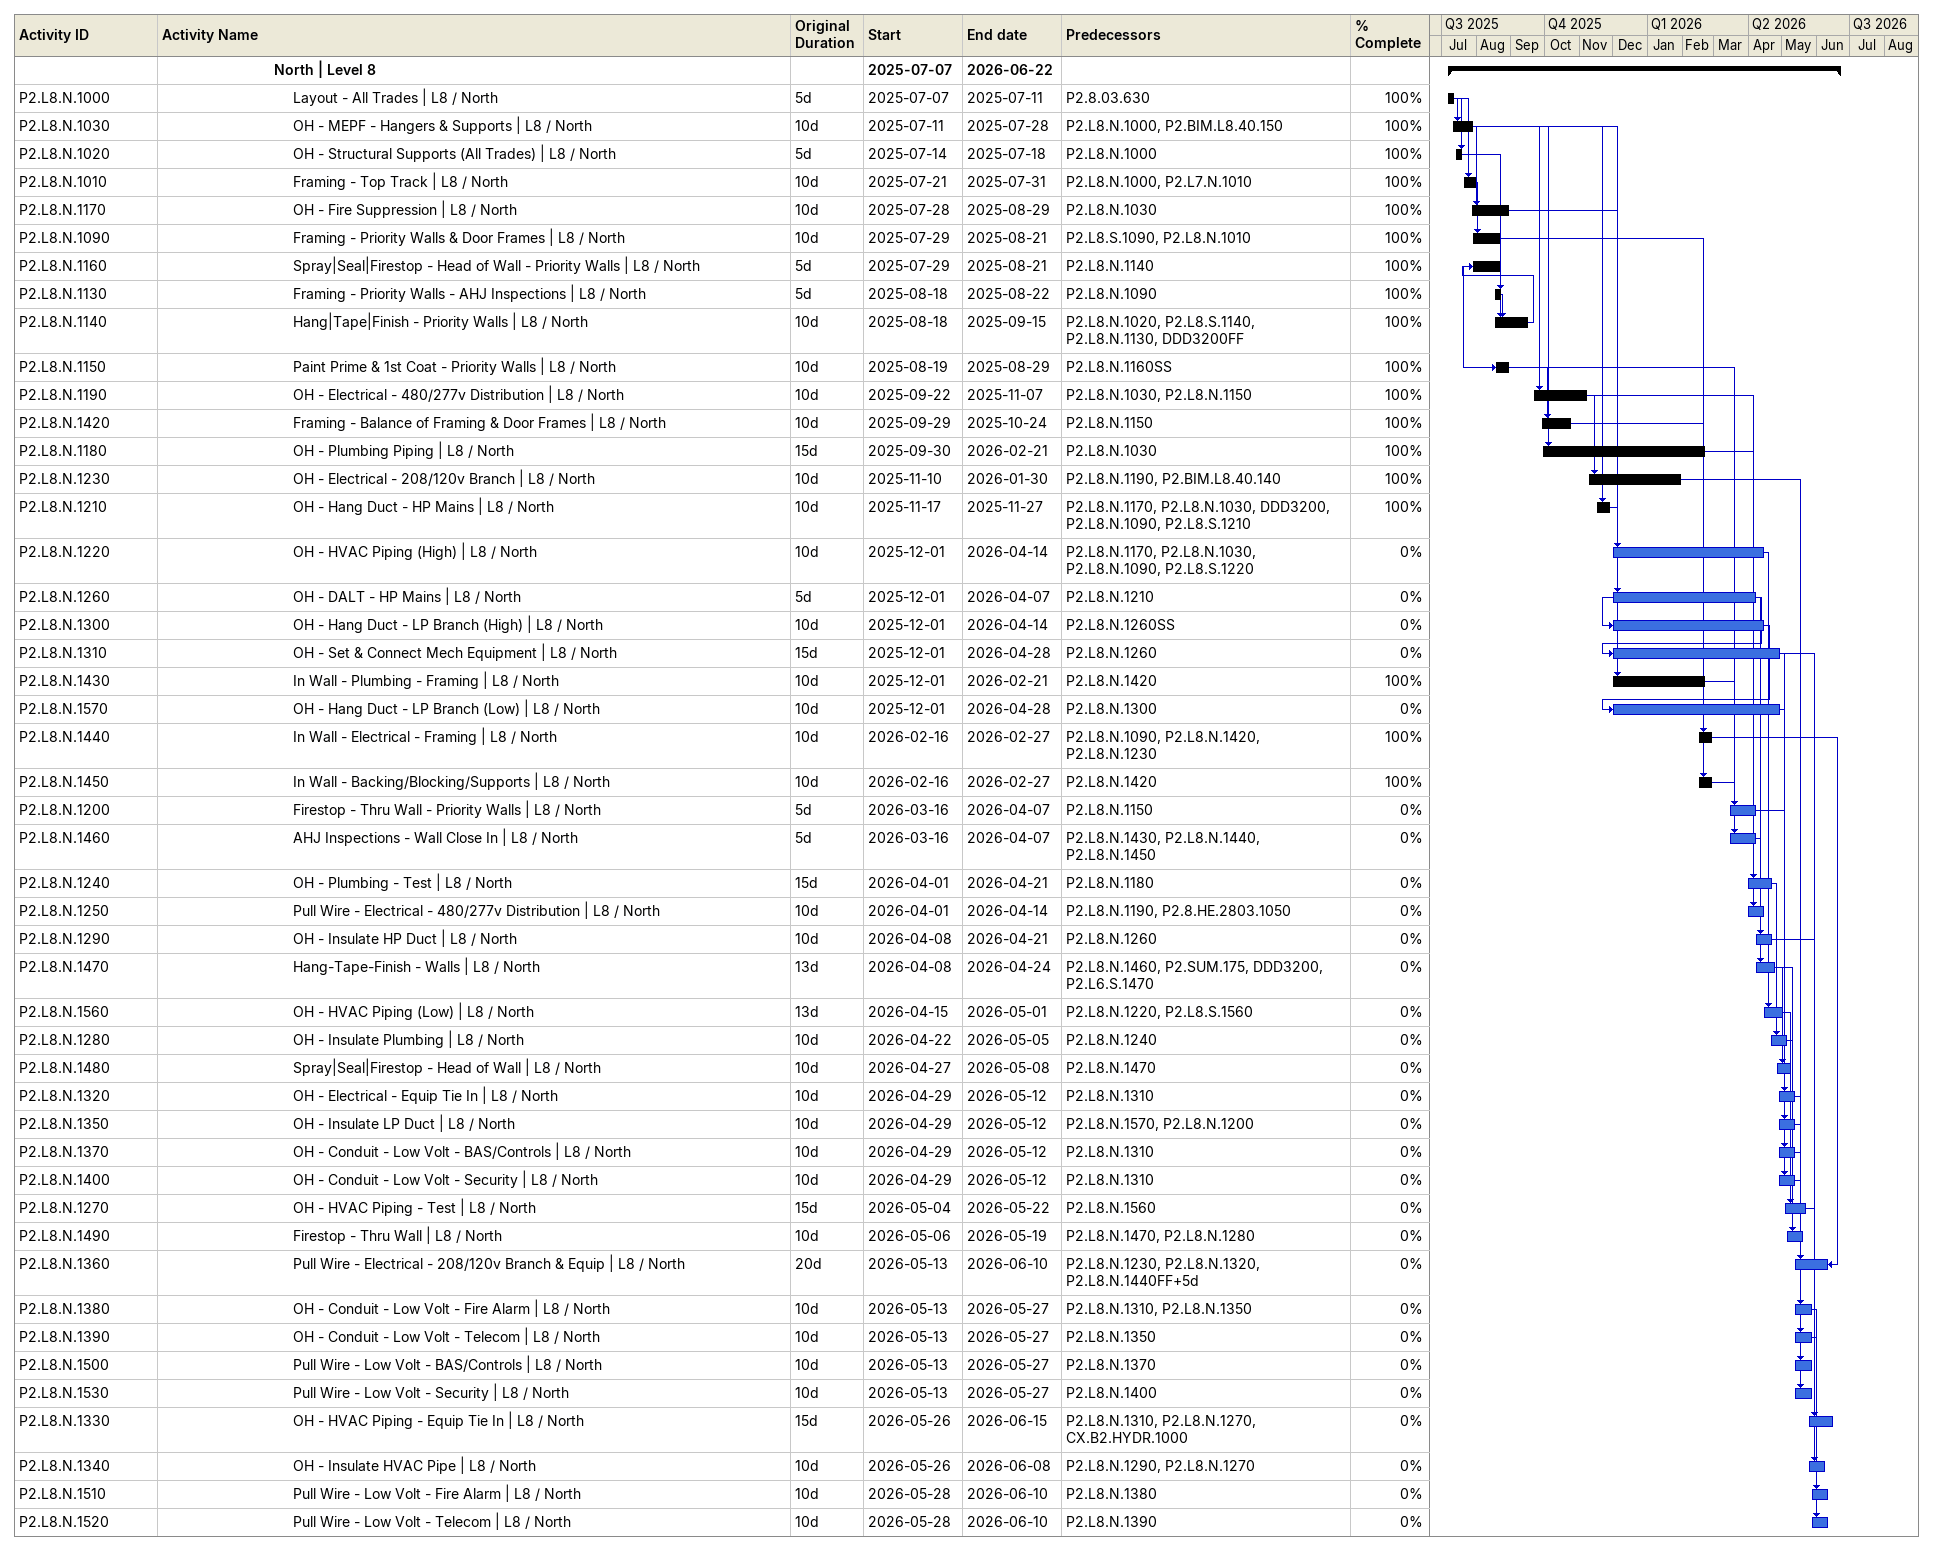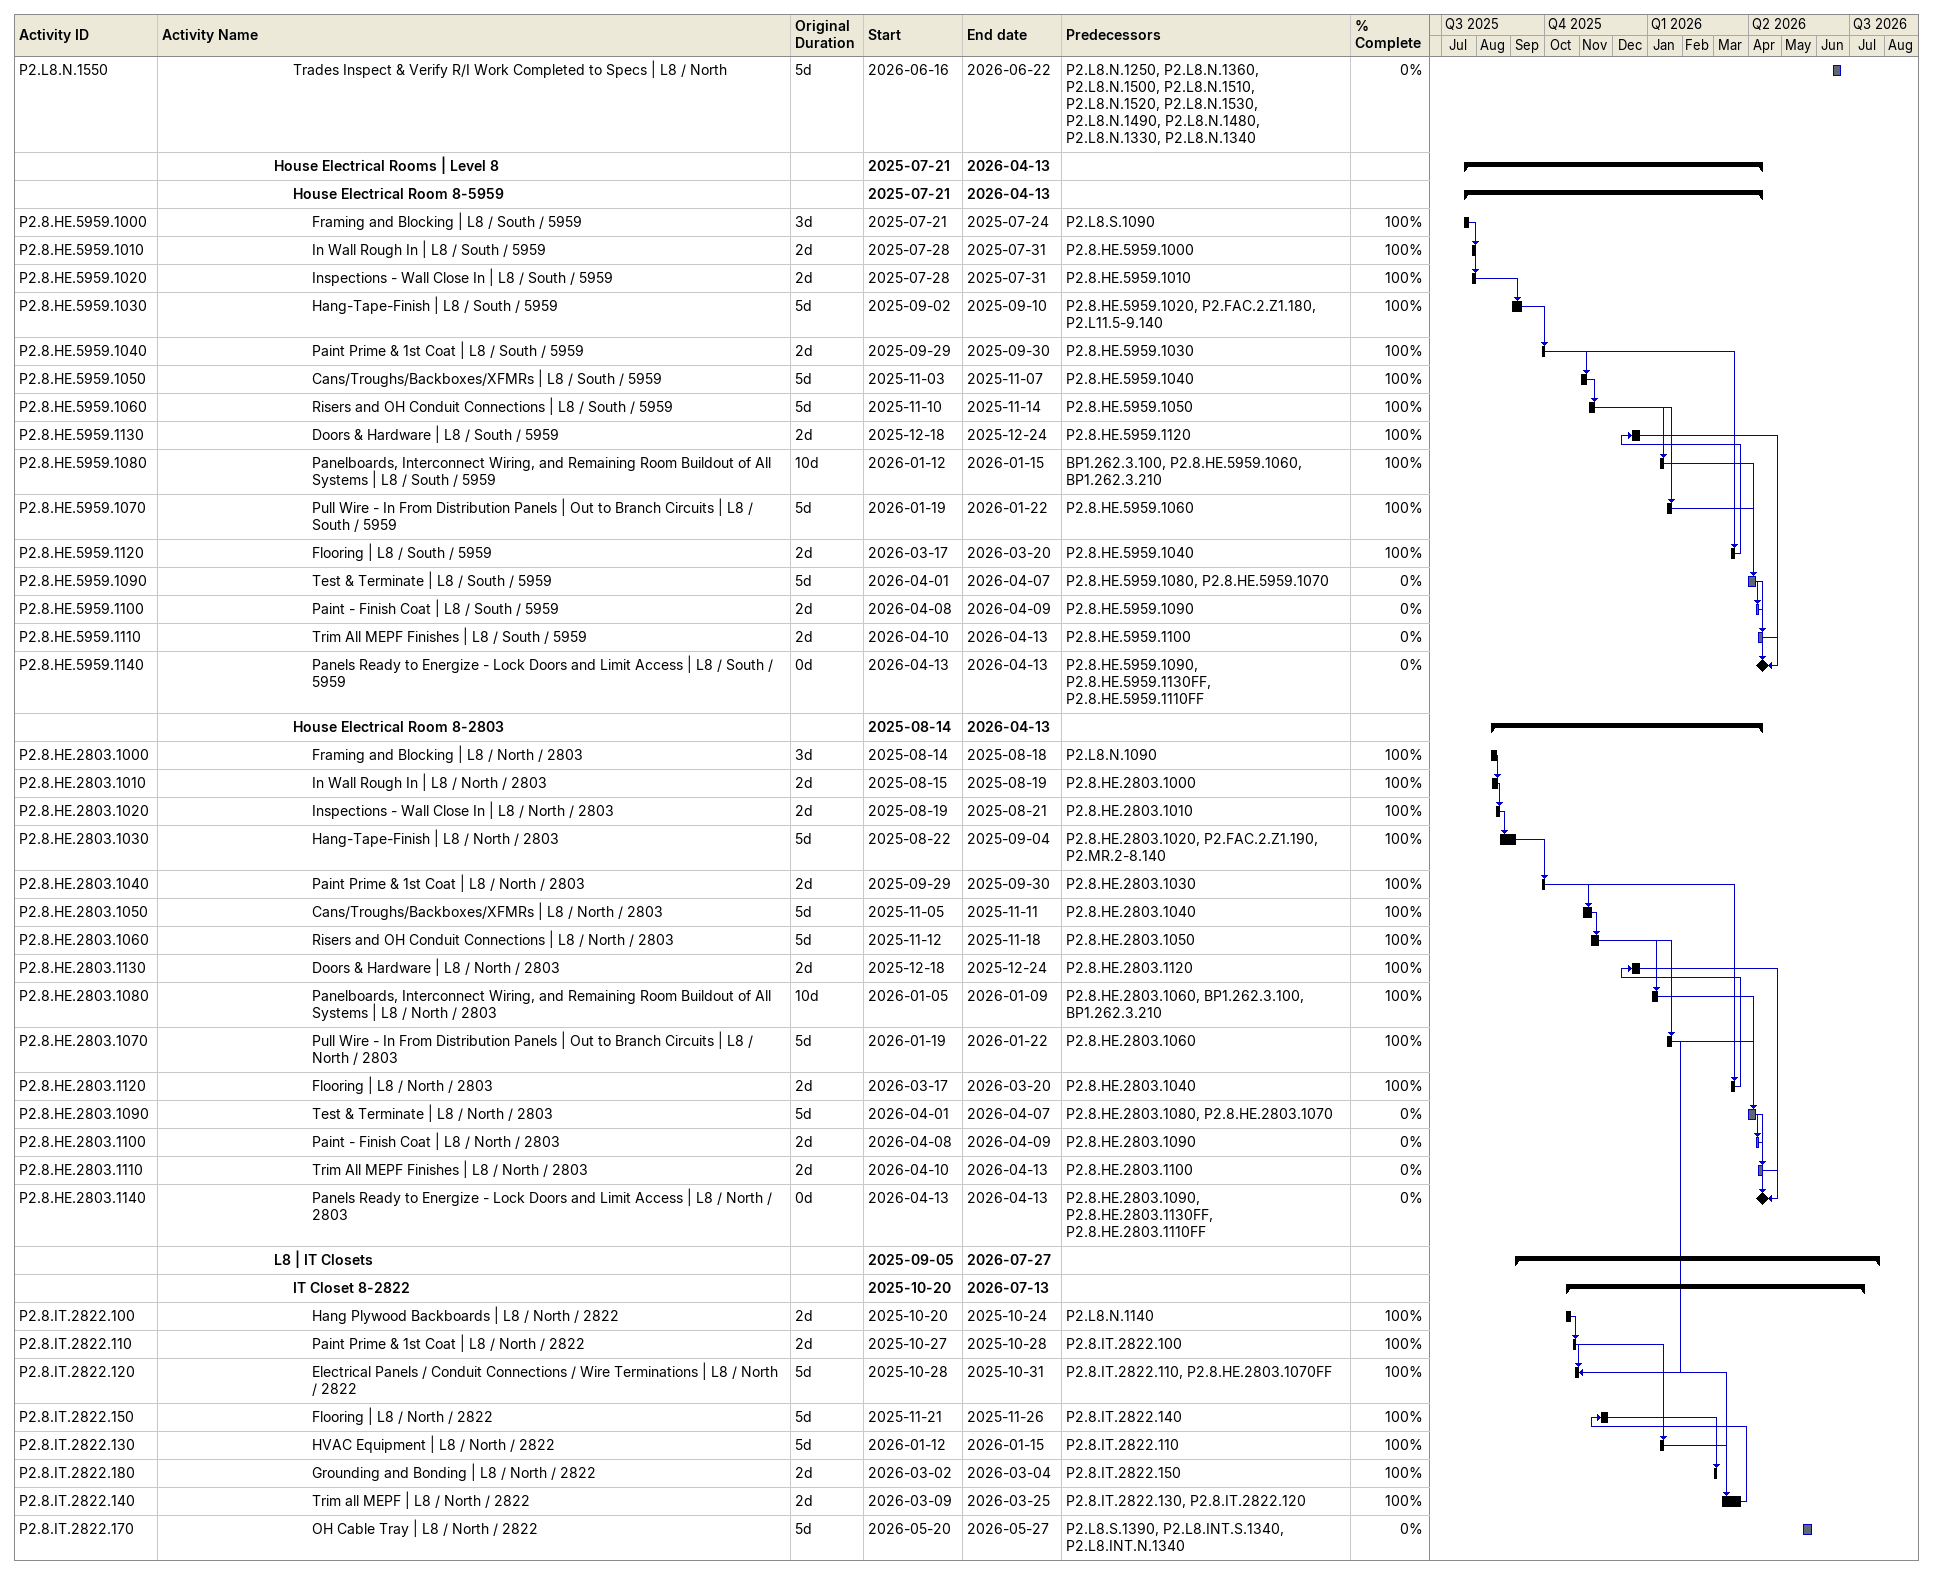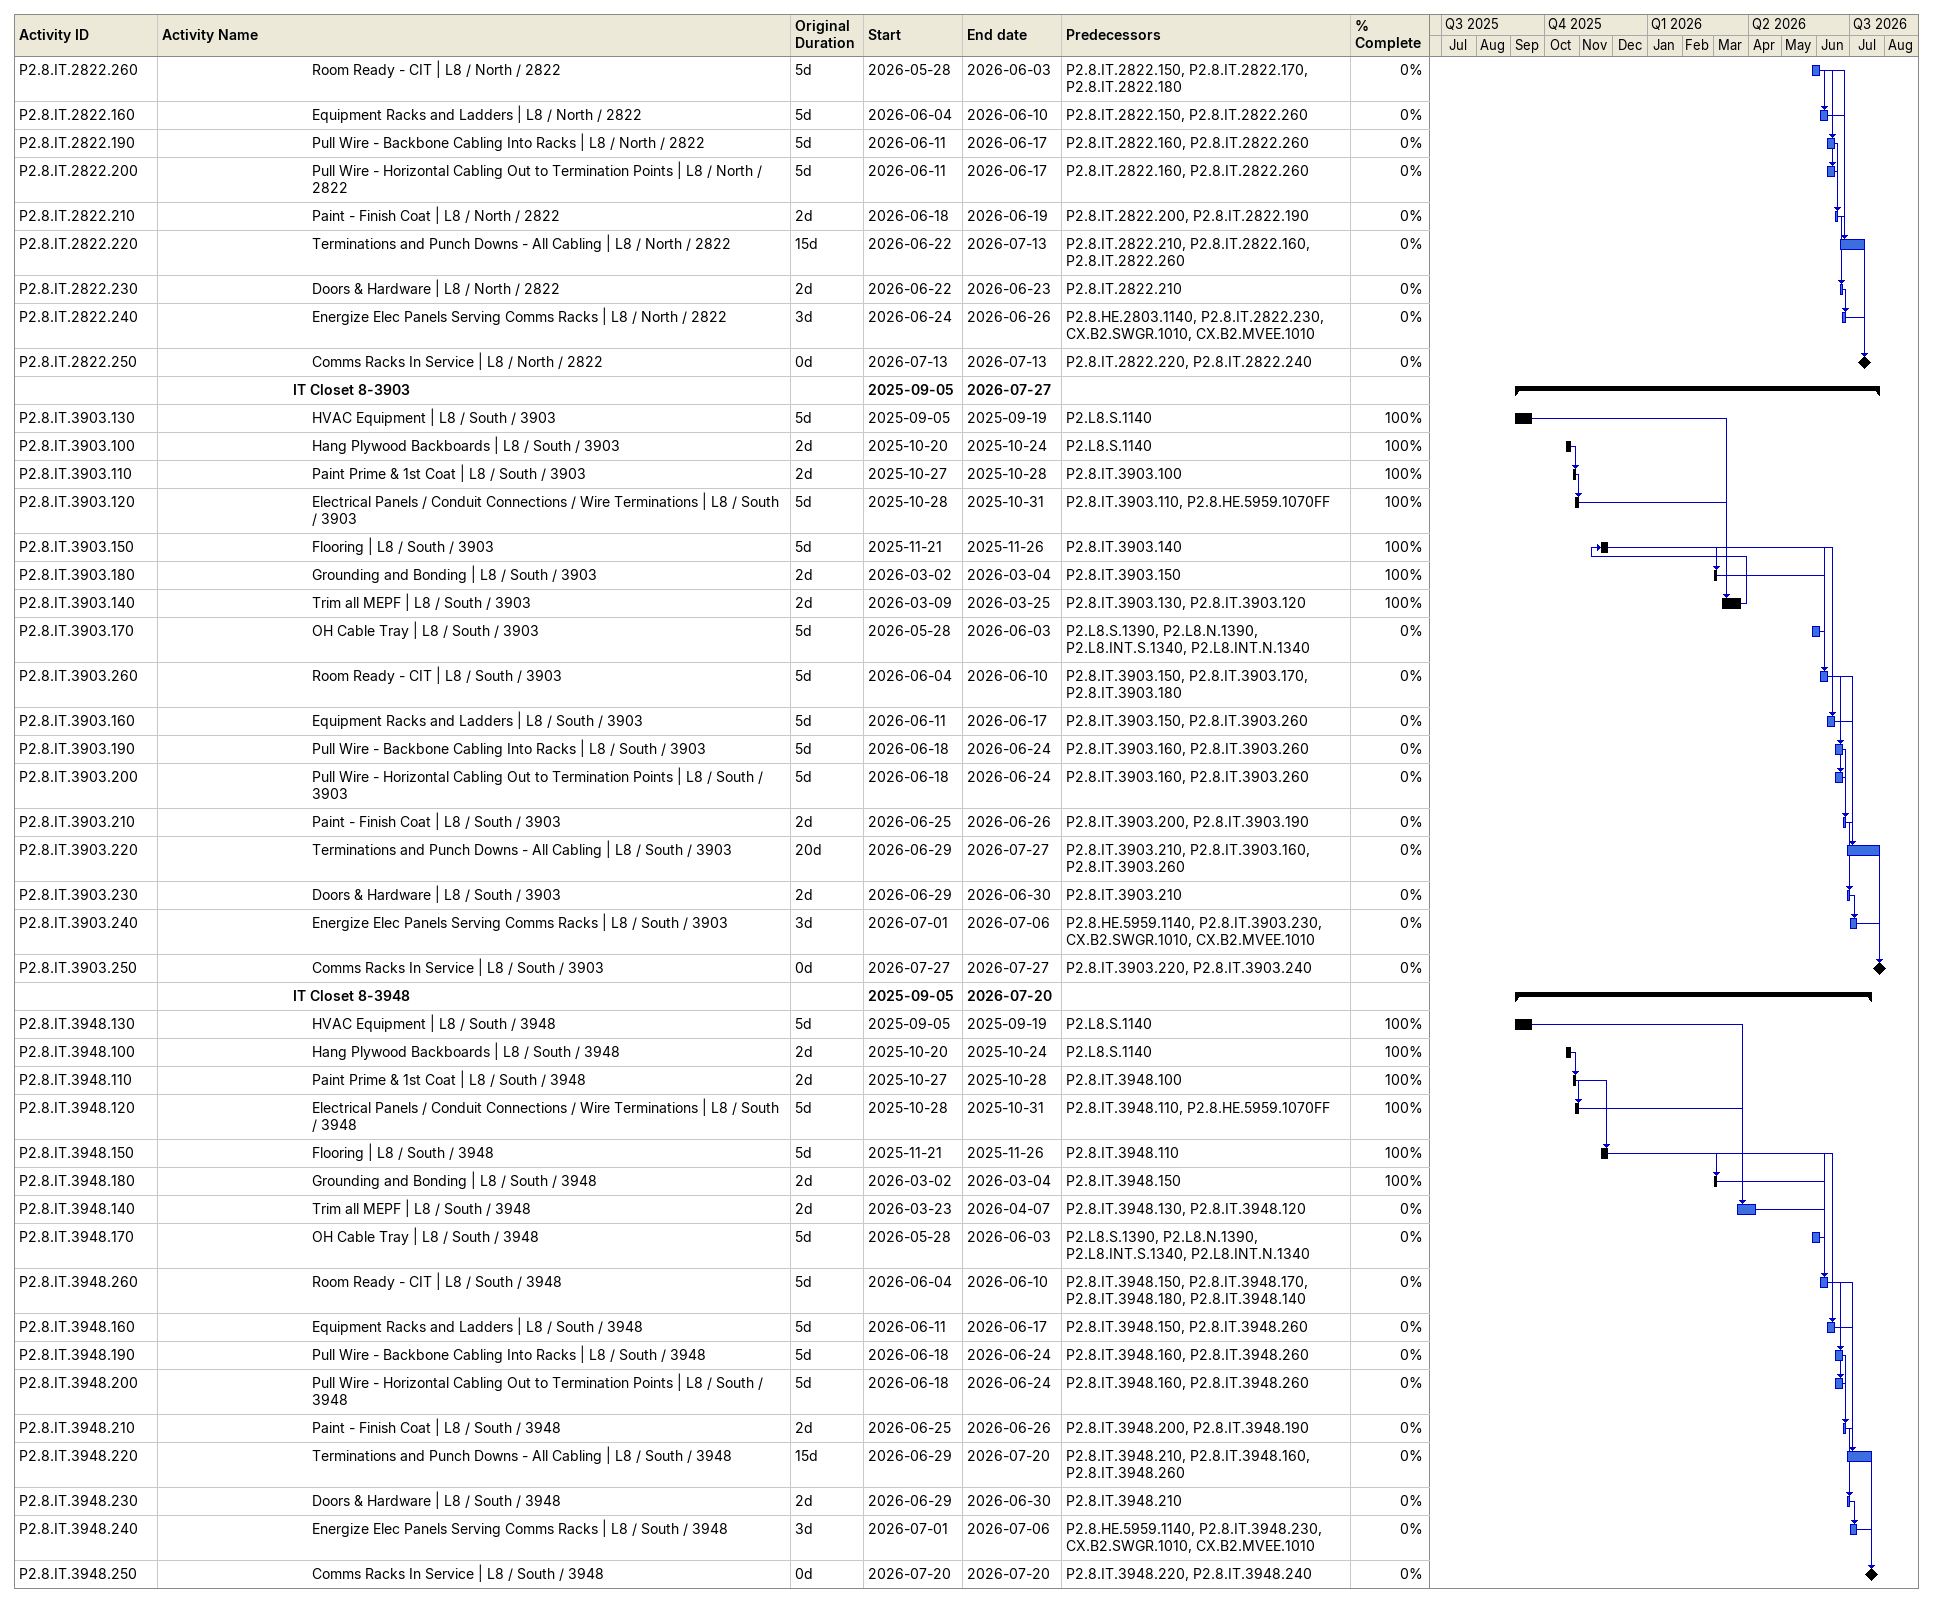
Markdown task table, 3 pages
| ID | Level | Task | Original duration | Start | Finish | Predecessors | % complete |
|---|---|---|---|---|---|---|---|
|  | 7 | **North \| Level 8** |  | 2025-07-07 | 2026-06-22 |  |  |
| P2.L8.N.1000 | 8 | Layout - All Trades \| L8 / North | 5d | 2025-07-07 | 2025-07-11 | P2.8.03.630 | 100 |
| P2.L8.N.1030 | 8 | OH - MEPF - Hangers & Supports \| L8 / North | 10d | 2025-07-11 | 2025-07-28 | P2.L8.N.1000, P2.BIM.L8.40.150 | 100 |
| P2.L8.N.1020 | 8 | OH - Structural Supports (All Trades) \| L8 / North | 5d | 2025-07-14 | 2025-07-18 | P2.L8.N.1000 | 100 |
| P2.L8.N.1010 | 8 | Framing - Top Track \| L8 / North | 10d | 2025-07-21 | 2025-07-31 | P2.L8.N.1000, P2.L7.N.1010 | 100 |
| P2.L8.N.1170 | 8 | OH - Fire Suppression \| L8 / North | 10d | 2025-07-28 | 2025-08-29 | P2.L8.N.1030 | 100 |
| P2.L8.N.1090 | 8 | Framing - Priority Walls & Door Frames \| L8 / North | 10d | 2025-07-29 | 2025-08-21 | P2.L8.S.1090, P2.L8.N.1010 | 100 |
| P2.L8.N.1160 | 8 | Spray\|Seal\|Firestop - Head of Wall - Priority Walls \| L8 / North | 5d | 2025-07-29 | 2025-08-21 | P2.L8.N.1140 | 100 |
| P2.L8.N.1130 | 8 | Framing - Priority Walls - AHJ Inspections \| L8 / North | 5d | 2025-08-18 | 2025-08-22 | P2.L8.N.1090 | 100 |
| P2.L8.N.1140 | 8 | Hang\|Tape\|Finish - Priority Walls \| L8 / North | 10d | 2025-08-18 | 2025-09-15 | P2.L8.N.1020, P2.L8.S.1140, P2.L8.N.1130, DDD3200FF | 100 |
| P2.L8.N.1150 | 8 | Paint Prime & 1st Coat - Priority Walls \| L8 / North | 10d | 2025-08-19 | 2025-08-29 | P2.L8.N.1160SS | 100 |
| P2.L8.N.1190 | 8 | OH - Electrical - 480/277v Distribution \| L8 / North | 10d | 2025-09-22 | 2025-11-07 | P2.L8.N.1030, P2.L8.N.1150 | 100 |
| P2.L8.N.1420 | 8 | Framing - Balance of Framing & Door Frames \| L8 / North | 10d | 2025-09-29 | 2025-10-24 | P2.L8.N.1150 | 100 |
| P2.L8.N.1180 | 8 | OH - Plumbing Piping \| L8 / North | 15d | 2025-09-30 | 2026-02-21 | P2.L8.N.1030 | 100 |
| P2.L8.N.1230 | 8 | OH - Electrical - 208/120v Branch \| L8 / North | 10d | 2025-11-10 | 2026-01-30 | P2.L8.N.1190, P2.BIM.L8.40.140 | 100 |
| P2.L8.N.1210 | 8 | OH - Hang Duct - HP Mains \| L8 / North | 10d | 2025-11-17 | 2025-11-27 | P2.L8.N.1170, P2.L8.N.1030, DDD3200, P2.L8.N.1090, P2.L8.S.1210 | 100 |
| P2.L8.N.1220 | 8 | OH - HVAC Piping (High) \| L8 / North | 10d | 2025-12-01 | 2026-04-14 | P2.L8.N.1170, P2.L8.N.1030, P2.L8.N.1090, P2.L8.S.1220 | 0 |
| P2.L8.N.1260 | 8 | OH - DALT - HP Mains \| L8 / North | 5d | 2025-12-01 | 2026-04-07 | P2.L8.N.1210 | 0 |
| P2.L8.N.1300 | 8 | OH - Hang Duct - LP Branch (High) \| L8 / North | 10d | 2025-12-01 | 2026-04-14 | P2.L8.N.1260SS | 0 |
| P2.L8.N.1310 | 8 | OH - Set & Connect Mech Equipment \| L8 / North | 15d | 2025-12-01 | 2026-04-28 | P2.L8.N.1260 | 0 |
| P2.L8.N.1430 | 8 | In Wall - Plumbing - Framing \| L8 / North | 10d | 2025-12-01 | 2026-02-21 | P2.L8.N.1420 | 100 |
| P2.L8.N.1570 | 8 | OH - Hang Duct - LP Branch (Low) \| L8 / North | 10d | 2025-12-01 | 2026-04-28 | P2.L8.N.1300 | 0 |
| P2.L8.N.1440 | 8 | In Wall - Electrical - Framing \| L8 / North | 10d | 2026-02-16 | 2026-02-27 | P2.L8.N.1090, P2.L8.N.1420, P2.L8.N.1230 | 100 |
| P2.L8.N.1450 | 8 | In Wall - Backing/Blocking/Supports \| L8 / North | 10d | 2026-02-16 | 2026-02-27 | P2.L8.N.1420 | 100 |
| P2.L8.N.1200 | 8 | Firestop - Thru Wall - Priority Walls \| L8 / North | 5d | 2026-03-16 | 2026-04-07 | P2.L8.N.1150 | 0 |
| P2.L8.N.1460 | 8 | AHJ Inspections - Wall Close In \| L8 / North | 5d | 2026-03-16 | 2026-04-07 | P2.L8.N.1430, P2.L8.N.1440, P2.L8.N.1450 | 0 |
| P2.L8.N.1240 | 8 | OH - Plumbing - Test \| L8 / North | 15d | 2026-04-01 | 2026-04-21 | P2.L8.N.1180 | 0 |
| P2.L8.N.1250 | 8 | Pull Wire - Electrical - 480/277v Distribution \| L8 / North | 10d | 2026-04-01 | 2026-04-14 | P2.L8.N.1190, P2.8.HE.2803.1050 | 0 |
| P2.L8.N.1290 | 8 | OH - Insulate HP Duct \| L8 / North | 10d | 2026-04-08 | 2026-04-21 | P2.L8.N.1260 | 0 |
| P2.L8.N.1470 | 8 | Hang-Tape-Finish - Walls \| L8 / North | 13d | 2026-04-08 | 2026-04-24 | P2.L8.N.1460, P2.SUM.175, DDD3200, P2.L6.S.1470 | 0 |
| P2.L8.N.1560 | 8 | OH - HVAC Piping (Low) \| L8 / North | 13d | 2026-04-15 | 2026-05-01 | P2.L8.N.1220, P2.L8.S.1560 | 0 |
| P2.L8.N.1280 | 8 | OH - Insulate Plumbing \| L8 / North | 10d | 2026-04-22 | 2026-05-05 | P2.L8.N.1240 | 0 |
| P2.L8.N.1480 | 8 | Spray\|Seal\|Firestop - Head of Wall \| L8 / North | 10d | 2026-04-27 | 2026-05-08 | P2.L8.N.1470 | 0 |
| P2.L8.N.1320 | 8 | OH - Electrical - Equip Tie In \| L8 / North | 10d | 2026-04-29 | 2026-05-12 | P2.L8.N.1310 | 0 |
| P2.L8.N.1350 | 8 | OH - Insulate LP Duct \| L8 / North | 10d | 2026-04-29 | 2026-05-12 | P2.L8.N.1570, P2.L8.N.1200 | 0 |
| P2.L8.N.1370 | 8 | OH - Conduit - Low Volt - BAS/Controls \| L8 / North | 10d | 2026-04-29 | 2026-05-12 | P2.L8.N.1310 | 0 |
| P2.L8.N.1400 | 8 | OH - Conduit - Low Volt - Security \| L8 / North | 10d | 2026-04-29 | 2026-05-12 | P2.L8.N.1310 | 0 |
| P2.L8.N.1270 | 8 | OH - HVAC Piping - Test \| L8 / North | 15d | 2026-05-04 | 2026-05-22 | P2.L8.N.1560 | 0 |
| P2.L8.N.1490 | 8 | Firestop - Thru Wall \| L8 / North | 10d | 2026-05-06 | 2026-05-19 | P2.L8.N.1470, P2.L8.N.1280 | 0 |
| P2.L8.N.1360 | 8 | Pull Wire - Electrical - 208/120v Branch & Equip \| L8 / North | 20d | 2026-05-13 | 2026-06-10 | P2.L8.N.1230, P2.L8.N.1320, P2.L8.N.1440FF+5d | 0 |
| P2.L8.N.1380 | 8 | OH - Conduit - Low Volt - Fire Alarm \| L8 / North | 10d | 2026-05-13 | 2026-05-27 | P2.L8.N.1310, P2.L8.N.1350 | 0 |
| P2.L8.N.1390 | 8 | OH - Conduit - Low Volt - Telecom \| L8 / North | 10d | 2026-05-13 | 2026-05-27 | P2.L8.N.1350 | 0 |
| P2.L8.N.1500 | 8 | Pull Wire - Low Volt - BAS/Controls \| L8 / North | 10d | 2026-05-13 | 2026-05-27 | P2.L8.N.1370 | 0 |
| P2.L8.N.1530 | 8 | Pull Wire - Low Volt - Security \| L8 / North | 10d | 2026-05-13 | 2026-05-27 | P2.L8.N.1400 | 0 |
| P2.L8.N.1330 | 8 | OH - HVAC Piping - Equip Tie In \| L8 / North | 15d | 2026-05-26 | 2026-06-15 | P2.L8.N.1310, P2.L8.N.1270, CX.B2.HYDR.1000 | 0 |
| P2.L8.N.1340 | 8 | OH - Insulate HVAC Pipe \| L8 / North | 10d | 2026-05-26 | 2026-06-08 | P2.L8.N.1290, P2.L8.N.1270 | 0 |
| P2.L8.N.1510 | 8 | Pull Wire - Low Volt - Fire Alarm \| L8 / North | 10d | 2026-05-28 | 2026-06-10 | P2.L8.N.1380 | 0 |
| P2.L8.N.1520 | 8 | Pull Wire - Low Volt - Telecom \| L8 / North | 10d | 2026-05-28 | 2026-06-10 | P2.L8.N.1390 | 0 |
| P2.L8.N.1550 | 8 | Trades Inspect & Verify R/I Work Completed to Specs \| L8 / North | 5d | 2026-06-16 | 2026-06-22 | P2.L8.N.1250, P2.L8.N.1360, P2.L8.N.1500, P2.L8.N.1510, P2.L8.N.1520, P2.L8.N.1530, P2.L8.N.1490, P2.L8.N.1480, P2.L8.N.1330, P2.L8.N.1340 | 0 |
|  | 7 | **House Electrical Rooms \| Level 8** |  | 2025-07-21 | 2026-04-13 |  |  |
|  | 8 | **House Electrical Room 8-5959** |  | 2025-07-21 | 2026-04-13 |  |  |
| P2.8.HE.5959.1000 | 9 | Framing and Blocking \| L8 / South / 5959 | 3d | 2025-07-21 | 2025-07-24 | P2.L8.S.1090 | 100 |
| P2.8.HE.5959.1010 | 9 | In Wall Rough In \| L8 / South / 5959 | 2d | 2025-07-28 | 2025-07-31 | P2.8.HE.5959.1000 | 100 |
| P2.8.HE.5959.1020 | 9 | Inspections - Wall Close In \| L8 / South / 5959 | 2d | 2025-07-28 | 2025-07-31 | P2.8.HE.5959.1010 | 100 |
| P2.8.HE.5959.1030 | 9 | Hang-Tape-Finish \| L8 / South / 5959 | 5d | 2025-09-02 | 2025-09-10 | P2.8.HE.5959.1020, P2.FAC.2.Z1.180, P2.L11.5-9.140 | 100 |
| P2.8.HE.5959.1040 | 9 | Paint Prime & 1st Coat \| L8 / South / 5959 | 2d | 2025-09-29 | 2025-09-30 | P2.8.HE.5959.1030 | 100 |
| P2.8.HE.5959.1050 | 9 | Cans/Troughs/Backboxes/XFMRs \| L8 / South / 5959 | 5d | 2025-11-03 | 2025-11-07 | P2.8.HE.5959.1040 | 100 |
| P2.8.HE.5959.1060 | 9 | Risers and OH Conduit Connections \| L8 / South / 5959 | 5d | 2025-11-10 | 2025-11-14 | P2.8.HE.5959.1050 | 100 |
| P2.8.HE.5959.1130 | 9 | Doors & Hardware \| L8 / South / 5959 | 2d | 2025-12-18 | 2025-12-24 | P2.8.HE.5959.1120 | 100 |
| P2.8.HE.5959.1080 | 9 | Panelboards, Interconnect Wiring, and Remaining Room Buildout of All Systems \| L8 / South / 5959 | 10d | 2026-01-12 | 2026-01-15 | BP1.262.3.100, P2.8.HE.5959.1060, BP1.262.3.210 | 100 |
| P2.8.HE.5959.1070 | 9 | Pull Wire - In From Distribution Panels \| Out to Branch Circuits \| L8 / South / 5959 | 5d | 2026-01-19 | 2026-01-22 | P2.8.HE.5959.1060 | 100 |
| P2.8.HE.5959.1120 | 9 | Flooring \| L8 / South / 5959 | 2d | 2026-03-17 | 2026-03-20 | P2.8.HE.5959.1040 | 100 |
| P2.8.HE.5959.1090 | 9 | Test & Terminate \| L8 / South / 5959 | 5d | 2026-04-01 | 2026-04-07 | P2.8.HE.5959.1080, P2.8.HE.5959.1070 | 0 |
| P2.8.HE.5959.1100 | 9 | Paint - Finish Coat \| L8 / South / 5959 | 2d | 2026-04-08 | 2026-04-09 | P2.8.HE.5959.1090 | 0 |
| P2.8.HE.5959.1110 | 9 | Trim All MEPF Finishes \| L8 / South / 5959 | 2d | 2026-04-10 | 2026-04-13 | P2.8.HE.5959.1100 | 0 |
| P2.8.HE.5959.1140 | 9 | Panels Ready to Energize - Lock Doors and Limit Access \| L8 / South / 5959 | 0d | 2026-04-13 | 2026-04-13 | P2.8.HE.5959.1090, P2.8.HE.5959.1130FF, P2.8.HE.5959.1110FF | 0 |
|  | 8 | **House Electrical Room 8-2803** |  | 2025-08-14 | 2026-04-13 |  |  |
| P2.8.HE.2803.1000 | 9 | Framing and Blocking \| L8 / North / 2803 | 3d | 2025-08-14 | 2025-08-18 | P2.L8.N.1090 | 100 |
| P2.8.HE.2803.1010 | 9 | In Wall Rough In \| L8 / North / 2803 | 2d | 2025-08-15 | 2025-08-19 | P2.8.HE.2803.1000 | 100 |
| P2.8.HE.2803.1020 | 9 | Inspections - Wall Close In \| L8 / North / 2803 | 2d | 2025-08-19 | 2025-08-21 | P2.8.HE.2803.1010 | 100 |
| P2.8.HE.2803.1030 | 9 | Hang-Tape-Finish \| L8 / North / 2803 | 5d | 2025-08-22 | 2025-09-04 | P2.8.HE.2803.1020, P2.FAC.2.Z1.190, P2.MR.2-8.140 | 100 |
| P2.8.HE.2803.1040 | 9 | Paint Prime & 1st Coat \| L8 / North / 2803 | 2d | 2025-09-29 | 2025-09-30 | P2.8.HE.2803.1030 | 100 |
| P2.8.HE.2803.1050 | 9 | Cans/Troughs/Backboxes/XFMRs \| L8 / North / 2803 | 5d | 2025-11-05 | 2025-11-11 | P2.8.HE.2803.1040 | 100 |
| P2.8.HE.2803.1060 | 9 | Risers and OH Conduit Connections \| L8 / North / 2803 | 5d | 2025-11-12 | 2025-11-18 | P2.8.HE.2803.1050 | 100 |
| P2.8.HE.2803.1130 | 9 | Doors & Hardware \| L8 / North / 2803 | 2d | 2025-12-18 | 2025-12-24 | P2.8.HE.2803.1120 | 100 |
| P2.8.HE.2803.1080 | 9 | Panelboards, Interconnect Wiring, and Remaining Room Buildout of All Systems \| L8 / North / 2803 | 10d | 2026-01-05 | 2026-01-09 | P2.8.HE.2803.1060, BP1.262.3.100, BP1.262.3.210 | 100 |
| P2.8.HE.2803.1070 | 9 | Pull Wire - In From Distribution Panels \| Out to Branch Circuits \| L8 / North / 2803 | 5d | 2026-01-19 | 2026-01-22 | P2.8.HE.2803.1060 | 100 |
| P2.8.HE.2803.1120 | 9 | Flooring \| L8 / North / 2803 | 2d | 2026-03-17 | 2026-03-20 | P2.8.HE.2803.1040 | 100 |
| P2.8.HE.2803.1090 | 9 | Test & Terminate \| L8 / North / 2803 | 5d | 2026-04-01 | 2026-04-07 | P2.8.HE.2803.1080, P2.8.HE.2803.1070 | 0 |
| P2.8.HE.2803.1100 | 9 | Paint - Finish Coat \| L8 / North / 2803 | 2d | 2026-04-08 | 2026-04-09 | P2.8.HE.2803.1090 | 0 |
| P2.8.HE.2803.1110 | 9 | Trim All MEPF Finishes \| L8 / North / 2803 | 2d | 2026-04-10 | 2026-04-13 | P2.8.HE.2803.1100 | 0 |
| P2.8.HE.2803.1140 | 9 | Panels Ready to Energize - Lock Doors and Limit Access \| L8 / North / 2803 | 0d | 2026-04-13 | 2026-04-13 | P2.8.HE.2803.1090, P2.8.HE.2803.1130FF, P2.8.HE.2803.1110FF | 0 |
|  | 7 | **L8 \| IT Closets** |  | 2025-09-05 | 2026-07-27 |  |  |
|  | 8 | **IT Closet 8-2822** |  | 2025-10-20 | 2026-07-13 |  |  |
| P2.8.IT.2822.100 | 9 | Hang Plywood Backboards \| L8 / North / 2822 | 2d | 2025-10-20 | 2025-10-24 | P2.L8.N.1140 | 100 |
| P2.8.IT.2822.110 | 9 | Paint Prime & 1st Coat \| L8 / North / 2822 | 2d | 2025-10-27 | 2025-10-28 | P2.8.IT.2822.100 | 100 |
| P2.8.IT.2822.120 | 9 | Electrical Panels / Conduit Connections / Wire Terminations \| L8 / North / 2822 | 5d | 2025-10-28 | 2025-10-31 | P2.8.IT.2822.110, P2.8.HE.2803.1070FF | 100 |
| P2.8.IT.2822.150 | 9 | Flooring \| L8 / North / 2822 | 5d | 2025-11-21 | 2025-11-26 | P2.8.IT.2822.140 | 100 |
| P2.8.IT.2822.130 | 9 | HVAC Equipment \| L8 / North / 2822 | 5d | 2026-01-12 | 2026-01-15 | P2.8.IT.2822.110 | 100 |
| P2.8.IT.2822.180 | 9 | Grounding and Bonding \| L8 / North / 2822 | 2d | 2026-03-02 | 2026-03-04 | P2.8.IT.2822.150 | 100 |
| P2.8.IT.2822.140 | 9 | Trim all MEPF \| L8 / North / 2822 | 2d | 2026-03-09 | 2026-03-25 | P2.8.IT.2822.130, P2.8.IT.2822.120 | 100 |
| P2.8.IT.2822.170 | 9 | OH Cable Tray \| L8 / North / 2822 | 5d | 2026-05-20 | 2026-05-27 | P2.L8.S.1390, P2.L8.INT.S.1340, P2.L8.INT.N.1340 | 0 |
| P2.8.IT.2822.260 | 9 | Room Ready - CIT \| L8 / North / 2822 | 5d | 2026-05-28 | 2026-06-03 | P2.8.IT.2822.150, P2.8.IT.2822.170, P2.8.IT.2822.180 | 0 |
| P2.8.IT.2822.160 | 9 | Equipment Racks and Ladders \| L8 / North / 2822 | 5d | 2026-06-04 | 2026-06-10 | P2.8.IT.2822.150, P2.8.IT.2822.260 | 0 |
| P2.8.IT.2822.190 | 9 | Pull Wire - Backbone Cabling Into Racks \| L8 / North / 2822 | 5d | 2026-06-11 | 2026-06-17 | P2.8.IT.2822.160, P2.8.IT.2822.260 | 0 |
| P2.8.IT.2822.200 | 9 | Pull Wire - Horizontal Cabling Out to Termination Points \| L8 / North / 2822 | 5d | 2026-06-11 | 2026-06-17 | P2.8.IT.2822.160, P2.8.IT.2822.260 | 0 |
| P2.8.IT.2822.210 | 9 | Paint - Finish Coat \| L8 / North / 2822 | 2d | 2026-06-18 | 2026-06-19 | P2.8.IT.2822.200, P2.8.IT.2822.190 | 0 |
| P2.8.IT.2822.220 | 9 | Terminations and Punch Downs - All Cabling \| L8 / North / 2822 | 15d | 2026-06-22 | 2026-07-13 | P2.8.IT.2822.210, P2.8.IT.2822.160, P2.8.IT.2822.260 | 0 |
| P2.8.IT.2822.230 | 9 | Doors & Hardware \| L8 / North / 2822 | 2d | 2026-06-22 | 2026-06-23 | P2.8.IT.2822.210 | 0 |
| P2.8.IT.2822.240 | 9 | Energize Elec Panels Serving Comms Racks \| L8 / North / 2822 | 3d | 2026-06-24 | 2026-06-26 | P2.8.HE.2803.1140, P2.8.IT.2822.230, CX.B2.SWGR.1010, CX.B2.MVEE.1010 | 0 |
| P2.8.IT.2822.250 | 9 | Comms Racks In Service \| L8 / North / 2822 | 0d | 2026-07-13 | 2026-07-13 | P2.8.IT.2822.220, P2.8.IT.2822.240 | 0 |
|  | 8 | **IT Closet 8-3903** |  | 2025-09-05 | 2026-07-27 |  |  |
| P2.8.IT.3903.130 | 9 | HVAC Equipment \| L8 / South / 3903 | 5d | 2025-09-05 | 2025-09-19 | P2.L8.S.1140 | 100 |
| P2.8.IT.3903.100 | 9 | Hang Plywood Backboards \| L8 / South / 3903 | 2d | 2025-10-20 | 2025-10-24 | P2.L8.S.1140 | 100 |
| P2.8.IT.3903.110 | 9 | Paint Prime & 1st Coat \| L8 / South / 3903 | 2d | 2025-10-27 | 2025-10-28 | P2.8.IT.3903.100 | 100 |
| P2.8.IT.3903.120 | 9 | Electrical Panels / Conduit Connections / Wire Terminations \| L8 / South / 3903 | 5d | 2025-10-28 | 2025-10-31 | P2.8.IT.3903.110, P2.8.HE.5959.1070FF | 100 |
| P2.8.IT.3903.150 | 9 | Flooring \| L8 / South / 3903 | 5d | 2025-11-21 | 2025-11-26 | P2.8.IT.3903.140 | 100 |
| P2.8.IT.3903.180 | 9 | Grounding and Bonding \| L8 / South / 3903 | 2d | 2026-03-02 | 2026-03-04 | P2.8.IT.3903.150 | 100 |
| P2.8.IT.3903.140 | 9 | Trim all MEPF \| L8 / South / 3903 | 2d | 2026-03-09 | 2026-03-25 | P2.8.IT.3903.130, P2.8.IT.3903.120 | 100 |
| P2.8.IT.3903.170 | 9 | OH Cable Tray \| L8 / South / 3903 | 5d | 2026-05-28 | 2026-06-03 | P2.L8.S.1390, P2.L8.N.1390, P2.L8.INT.S.1340, P2.L8.INT.N.1340 | 0 |
| P2.8.IT.3903.260 | 9 | Room Ready - CIT \| L8 / South / 3903 | 5d | 2026-06-04 | 2026-06-10 | P2.8.IT.3903.150, P2.8.IT.3903.170, P2.8.IT.3903.180 | 0 |
| P2.8.IT.3903.160 | 9 | Equipment Racks and Ladders \| L8 / South / 3903 | 5d | 2026-06-11 | 2026-06-17 | P2.8.IT.3903.150, P2.8.IT.3903.260 | 0 |
| P2.8.IT.3903.190 | 9 | Pull Wire - Backbone Cabling Into Racks \| L8 / South / 3903 | 5d | 2026-06-18 | 2026-06-24 | P2.8.IT.3903.160, P2.8.IT.3903.260 | 0 |
| P2.8.IT.3903.200 | 9 | Pull Wire - Horizontal Cabling Out to Termination Points \| L8 / South / 3903 | 5d | 2026-06-18 | 2026-06-24 | P2.8.IT.3903.160, P2.8.IT.3903.260 | 0 |
| P2.8.IT.3903.210 | 9 | Paint - Finish Coat \| L8 / South / 3903 | 2d | 2026-06-25 | 2026-06-26 | P2.8.IT.3903.200, P2.8.IT.3903.190 | 0 |
| P2.8.IT.3903.220 | 9 | Terminations and Punch Downs - All Cabling \| L8 / South / 3903 | 20d | 2026-06-29 | 2026-07-27 | P2.8.IT.3903.210, P2.8.IT.3903.160, P2.8.IT.3903.260 | 0 |
| P2.8.IT.3903.230 | 9 | Doors & Hardware \| L8 / South / 3903 | 2d | 2026-06-29 | 2026-06-30 | P2.8.IT.3903.210 | 0 |
| P2.8.IT.3903.240 | 9 | Energize Elec Panels Serving Comms Racks \| L8 / South / 3903 | 3d | 2026-07-01 | 2026-07-06 | P2.8.HE.5959.1140, P2.8.IT.3903.230, CX.B2.SWGR.1010, CX.B2.MVEE.1010 | 0 |
| P2.8.IT.3903.250 | 9 | Comms Racks In Service \| L8 / South / 3903 | 0d | 2026-07-27 | 2026-07-27 | P2.8.IT.3903.220, P2.8.IT.3903.240 | 0 |
|  | 8 | **IT Closet 8-3948** |  | 2025-09-05 | 2026-07-20 |  |  |
| P2.8.IT.3948.130 | 9 | HVAC Equipment \| L8 / South / 3948 | 5d | 2025-09-05 | 2025-09-19 | P2.L8.S.1140 | 100 |
| P2.8.IT.3948.100 | 9 | Hang Plywood Backboards \| L8 / South / 3948 | 2d | 2025-10-20 | 2025-10-24 | P2.L8.S.1140 | 100 |
| P2.8.IT.3948.110 | 9 | Paint Prime & 1st Coat \| L8 / South / 3948 | 2d | 2025-10-27 | 2025-10-28 | P2.8.IT.3948.100 | 100 |
| P2.8.IT.3948.120 | 9 | Electrical Panels / Conduit Connections / Wire Terminations \| L8 / South / 3948 | 5d | 2025-10-28 | 2025-10-31 | P2.8.IT.3948.110, P2.8.HE.5959.1070FF | 100 |
| P2.8.IT.3948.150 | 9 | Flooring \| L8 / South / 3948 | 5d | 2025-11-21 | 2025-11-26 | P2.8.IT.3948.110 | 100 |
| P2.8.IT.3948.180 | 9 | Grounding and Bonding \| L8 / South / 3948 | 2d | 2026-03-02 | 2026-03-04 | P2.8.IT.3948.150 | 100 |
| P2.8.IT.3948.140 | 9 | Trim all MEPF \| L8 / South / 3948 | 2d | 2026-03-23 | 2026-04-07 | P2.8.IT.3948.130, P2.8.IT.3948.120 | 0 |
| P2.8.IT.3948.170 | 9 | OH Cable Tray \| L8 / South / 3948 | 5d | 2026-05-28 | 2026-06-03 | P2.L8.S.1390, P2.L8.N.1390, P2.L8.INT.S.1340, P2.L8.INT.N.1340 | 0 |
| P2.8.IT.3948.260 | 9 | Room Ready - CIT \| L8 / South / 3948 | 5d | 2026-06-04 | 2026-06-10 | P2.8.IT.3948.150, P2.8.IT.3948.170, P2.8.IT.3948.180, P2.8.IT.3948.140 | 0 |
| P2.8.IT.3948.160 | 9 | Equipment Racks and Ladders \| L8 / South / 3948 | 5d | 2026-06-11 | 2026-06-17 | P2.8.IT.3948.150, P2.8.IT.3948.260 | 0 |
| P2.8.IT.3948.190 | 9 | Pull Wire - Backbone Cabling Into Racks \| L8 / South / 3948 | 5d | 2026-06-18 | 2026-06-24 | P2.8.IT.3948.160, P2.8.IT.3948.260 | 0 |
| P2.8.IT.3948.200 | 9 | Pull Wire - Horizontal Cabling Out to Termination Points \| L8 / South / 3948 | 5d | 2026-06-18 | 2026-06-24 | P2.8.IT.3948.160, P2.8.IT.3948.260 | 0 |
| P2.8.IT.3948.210 | 9 | Paint - Finish Coat \| L8 / South / 3948 | 2d | 2026-06-25 | 2026-06-26 | P2.8.IT.3948.200, P2.8.IT.3948.190 | 0 |
| P2.8.IT.3948.220 | 9 | Terminations and Punch Downs - All Cabling \| L8 / South / 3948 | 15d | 2026-06-29 | 2026-07-20 | P2.8.IT.3948.210, P2.8.IT.3948.160, P2.8.IT.3948.260 | 0 |
| P2.8.IT.3948.230 | 9 | Doors & Hardware \| L8 / South / 3948 | 2d | 2026-06-29 | 2026-06-30 | P2.8.IT.3948.210 | 0 |
| P2.8.IT.3948.240 | 9 | Energize Elec Panels Serving Comms Racks \| L8 / South / 3948 | 3d | 2026-07-01 | 2026-07-06 | P2.8.HE.5959.1140, P2.8.IT.3948.230, CX.B2.SWGR.1010, CX.B2.MVEE.1010 | 0 |
| P2.8.IT.3948.250 | 9 | Comms Racks In Service \| L8 / South / 3948 | 0d | 2026-07-20 | 2026-07-20 | P2.8.IT.3948.220, P2.8.IT.3948.240 | 0 |
